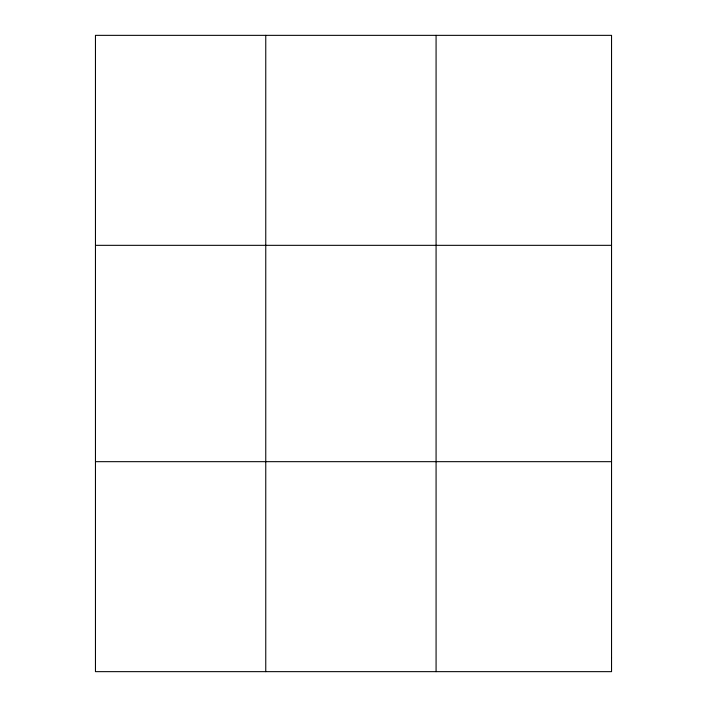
<?xml version="1.0" encoding="UTF-8"?>
<svg xmlns="http://www.w3.org/2000/svg" width="707" height="707" viewBox="0 0 707 707"><rect width="100%" height="100%" fill="white"/><g stroke="black" fill="none" stroke-linecap="round" stroke-linejoin="round"><path stroke-width="1.06" d="M265.761 35.35L265.761 671.65M436.078 35.35L436.078 671.65M95.454 245.329L611.546 245.329M95.454 461.671L611.546 461.671M611.546 657.651L611.546 671.65L95.454 671.65L95.454 35.35L611.546 35.35L611.546 657.651"/></g></svg>
